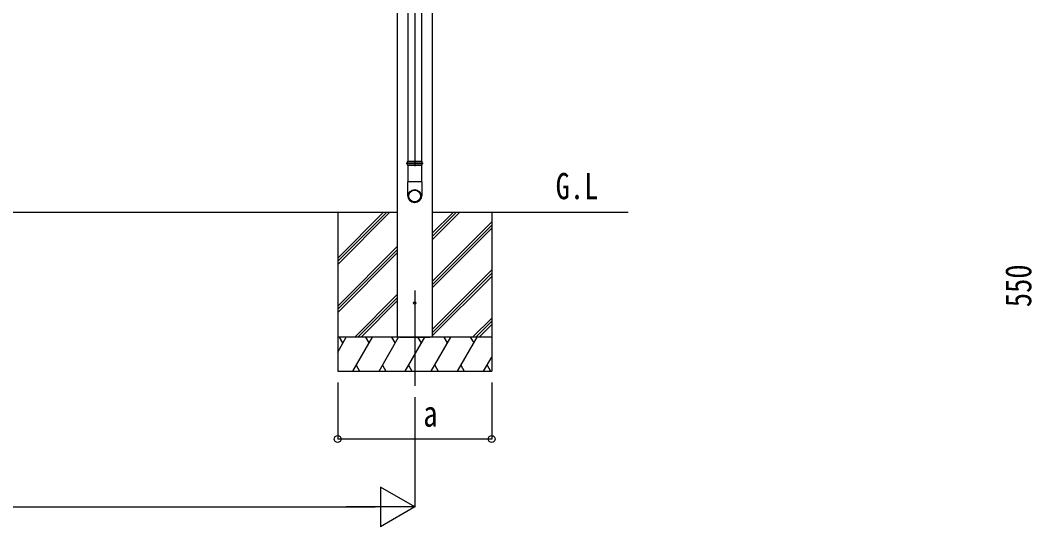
# Model space of a CAD drawing. Units: millimetres, scale not verified. Extents: x -14718 to 14718, y -10395 to 10395.
# Drawn here: x -7186 to -2720, y -6225 to -3988 of the extents above; entities that cross this region are included whole.
import ezdxf
from ezdxf.enums import TextEntityAlignment as Align

# ---------------------------------------------------------------- set-up
doc = ezdxf.new("R2010")
doc.units = ezdxf.units.MM
doc.header["$LTSCALE"] = 50
for name, color, linetype in [('0-2_USER1', 3, 'Continuous'), ('0-3_YKK_12', 2, 'Continuous'), ('0-4_YKK_13', 4, 'Continuous'), ('0-5_YKK_A1', 4, 'Continuous'), ('0-6_YKK_D', 6, 'Continuous')]:
    doc.layers.add(name, color=color, linetype=linetype)
doc.styles.add('ＭＳ ゴシック', font='')
doc.styles.get('ＭＳ ゴシック').set_extended_font_data('MS Gothic')

msp = doc.modelspace()

# ---------------------------------------------------------------- linework, layer by layer
at = {"layer": '0-3_YKK_12'}
for p, q in [((-5444.43, -2425.26), (-5444.43, -4632.96)), ((-5444.43, -5181.55), (-5444.43, -5602.63))]:
    msp.add_line(p, q, dxfattribs=at)
at = {"layer": '0-4_YKK_13'}
for p, q in [((-5474.28, -3586.78), (-5474.28, -4610.23)), ((-5414.58, -3586.78), (-5414.58, -4610.23)), ((-5482.43, -4619.23), (-5406.43, -4619.23)), ((-5477.03, -4612.23), (-5411.83, -4612.23)), ((-5477.03, -4626.23), (-5411.83, -4626.23)), ((-5476.43, -4610.23), (-5412.43, -4610.23)), ((-5476.43, -4610.23), (-5476.43, -4612.23)), ((-5476.43, -4626.23), (-5476.43, -4628.23)), ((-5476.43, -4628.23), (-5412.43, -4628.23)), ((-5474.28, -4628.23), (-5474.28, -4702.5)), ((-5414.58, -4628.23), (-5414.58, -4702.5)), ((-5412.43, -4610.23), (-5412.43, -4612.23)), ((-5412.43, -4626.23), (-5412.43, -4628.23)), ((-5412.58, -4702.5), (-5476.28, -4702.5)), ((-5476.28, -4702.5), (-5476.28, -4761.77)), ((-5412.58, -4702.5), (-5412.58, -4761.77))]:
    msp.add_line(p, q, dxfattribs=at)
msp.add_circle((-5444.43, -5237.5), 5, dxfattribs=at)
for centre, radius, start, end in [((-5450.18, -4619.23), 27.75, 165.38919, 194.61079), ((-5438.68, -4619.23), 27.75, 0, 14.61083), ((-5438.68, -4619.23), 27.75, 345.38917, 0), ((-5445.28, -4761.77), 31, 180, 270), ((-5443.58, -4761.77), 31, 270, 0)]:
    msp.add_arc(centre, radius, start, end, dxfattribs=at)
for major_axis in [(-28.29, 0), (-25.83, 0)]:
    msp.add_ellipse((-5444.43, -4764.59), major_axis=major_axis, ratio=0.996195, dxfattribs=at)
at = {"layer": '0-5_YKK_A1'}
for p, q in [((-5521.43, -4837.5), (-10050.43, -4837.5)), ((-5784.43, -4837.5), (-5784.43, -5537.5)), ((-5784.43, -5038.48), (-5583.45, -4837.5)), ((-5784.43, -5052.62), (-5569.31, -4837.5)), ((-5784.43, -5066.76), (-5555.17, -4837.5)), ((-4501.91, -4837.5), (-5367.43, -4837.5)), ((-5367.43, -4958.13), (-5246.8, -4837.5)), ((-5367.43, -4943.99), (-5260.94, -4837.5)), ((-5366.93, -4929.35), (-5275.08, -4837.5)), ((-5104.43, -4837.5), (-5104.43, -5537.5)), ((-5367.43, -5141.98), (-5104.43, -4878.98)), ((-5367.43, -5156.12), (-5104.43, -4893.12)), ((-5367.43, -5170.26), (-5104.43, -4907.26)), ((-5784.43, -5250.61), (-5521.43, -4987.61)), ((-5784.43, -5264.75), (-5521.43, -5001.75)), ((-5784.43, -5278.89), (-5521.43, -5015.9)), ((-5367.43, -5354.11), (-5104.43, -5091.11)), ((-5367.43, -5368.25), (-5104.43, -5105.25)), ((-5367.43, -5382.39), (-5104.43, -5119.39)), ((-5709.19, -5387.5), (-5521.43, -5199.74)), ((-5695.05, -5387.5), (-5521.43, -5213.88)), ((-5680.9, -5387.5), (-5521.43, -5228.03)), ((-5188.69, -5387.5), (-5104.43, -5303.24)), ((-5174.55, -5387.5), (-5104.43, -5317.38)), ((-5160.4, -5387.5), (-5104.43, -5331.53)), ((-5104.43, -5387.5), (-5784.43, -5387.5)), ((-5784.43, -5453.58), (-5746.28, -5387.5)), ((-5761.28, -5413.48), (-5776.28, -5387.5)), ((-5717.41, -5537.5), (-5630.81, -5387.5)), ((-5645.81, -5413.48), (-5660.81, -5387.5)), ((-5601.94, -5537.5), (-5515.34, -5387.5)), ((-5530.34, -5413.48), (-5545.34, -5387.5)), ((-5366.93, -5387.5), (-5521.93, -5387.5)), ((-5511.93, -5387.5), (-5376.93, -5387.5)), ((-5486.47, -5537.5), (-5399.87, -5387.5)), ((-5414.87, -5413.48), (-5429.87, -5387.5)), ((-5371, -5537.5), (-5284.4, -5387.5)), ((-5299.4, -5413.48), (-5314.4, -5387.5)), ((-5255.53, -5537.5), (-5168.93, -5387.5)), ((-5198.93, -5387.5), (-5183.93, -5413.48)), ((-5140.06, -5537.5), (-5104.43, -5475.78)), ((-5784.43, -5537.5), (-5104.43, -5537.5)), ((-5702.42, -5511.52), (-5687.42, -5537.5)), ((-5586.94, -5511.52), (-5571.94, -5537.5)), ((-5471.47, -5511.52), (-5456.48, -5537.5)), ((-5356, -5511.52), (-5341.01, -5537.5)), ((-5240.53, -5511.52), (-5225.54, -5537.5)), ((-5125.06, -5511.52), (-5110.07, -5537.5))]:
    msp.add_line(p, q, dxfattribs=at)
for points in [[(-5521.43, -2250.6), (-5521.43, -4837.5), (-5521.43, -5387.5)], [(-5367.43, -2237.35), (-5367.43, -4837.5), (-5367.43, -5387.5)]]:
    msp.add_lwpolyline(points, dxfattribs=at)
at = {"layer": '0-6_YKK_D'}
for p, q in [((-5784.43, -5587.5), (-5784.43, -5838.5)), ((-5104.43, -5587.5), (-5104.43, -5838.5)), ((-5444.43, -5652.63), (-5444.43, -6138.5)), ((-5104.43, -5837.5), (-5784.43, -5837.5)), ((-5444.43, -6137.5), (-5595.99, -6050)), ((-5595.99, -6050), (-5595.99, -6225)), ((-9952.43, -6137.5), (-5619.43, -6137.5)), ((-5444.43, -6137.5), (-5747.54, -6137.5)), ((-5444.43, -6137.5), (-5595.99, -6225))]:
    msp.add_line(p, q, dxfattribs=at)
for centre in [(-5784.43, -5837.5), (-5104.43, -5837.5)]:
    msp.add_circle(centre, 14.88, dxfattribs=at)

# ---------------------------------------------------------------- texts
at = {"layer": '0-2_USER1', "style": 'ＭＳ ゴシック', "width": 0.8}
msp.add_text('G.L', height=115.5, dxfattribs=at).set_placement((-4822.18, -4813.23), align=Align.BOTTOM_LEFT)
at = {"layer": '0-6_YKK_D', "style": 'ＭＳ ゴシック', "width": 0.8}
msp.add_text('550', height=115.5, rotation=90, dxfattribs=at).set_placement((-2687.43, -5255.3), align=Align.BOTTOM_LEFT)
msp.add_text('a', height=115.5, dxfattribs=at).set_placement((-5406.49, -5817.5), align=Align.BOTTOM_LEFT)

doc.saveas('drawing.dxf')
